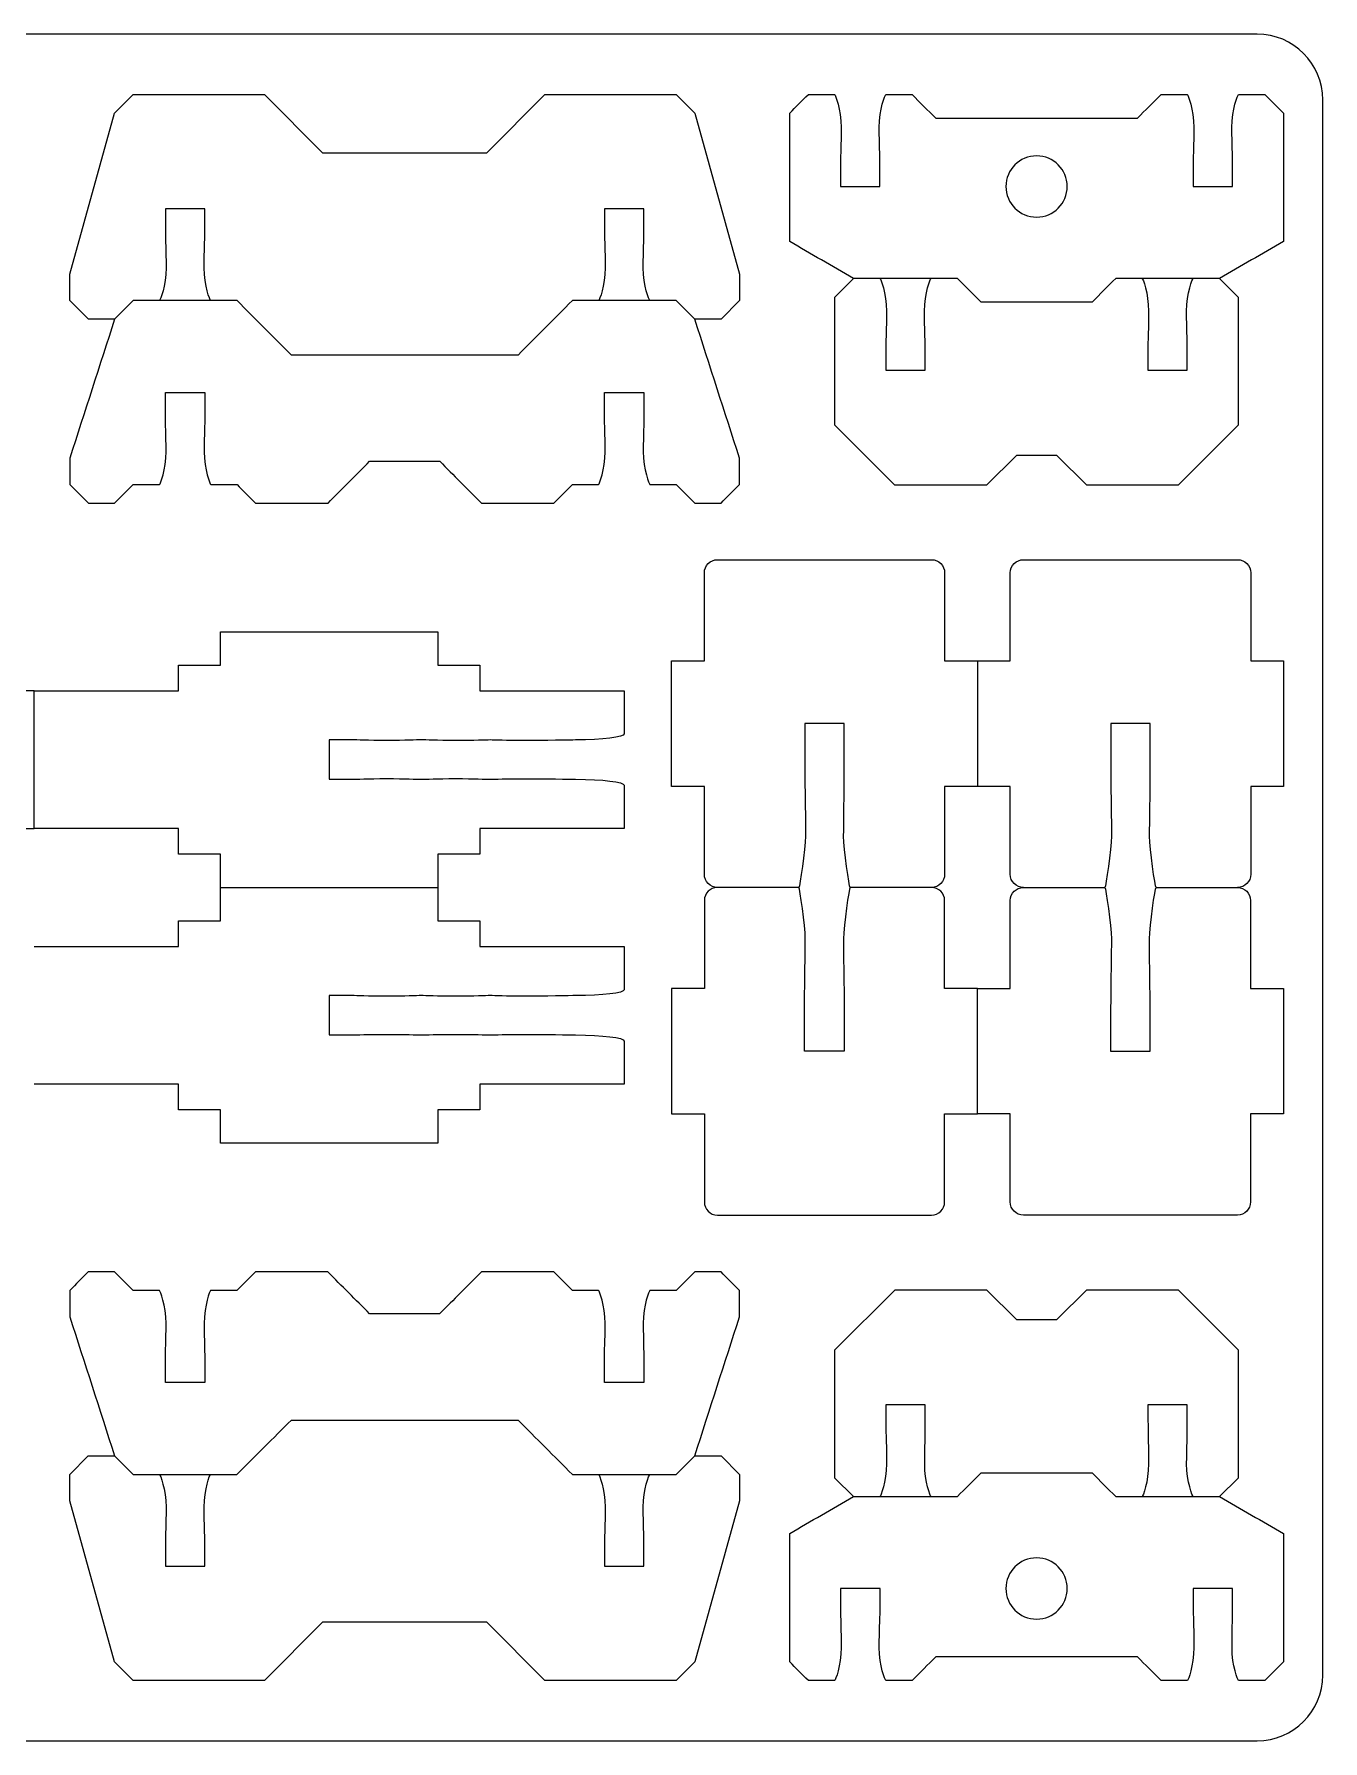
# Model space of a CAD drawing. Extents: x 0 to 680, y 0 to 410.
# Drawn here: x 351.9 to 450, y 280 to 410 of the extents above; entities that cross this region are included whole.
import ezdxf

# ---------------------------------------------------------------- set-up
doc = ezdxf.new("R2010")
doc.units = 0
doc.header["$MEASUREMENT"] = 0
doc.layers.add('DEFAULT', color=18, linetype='CONTINUOUS')

msp = doc.modelspace()

# ---------------------------------------------------------------- linework, layer by layer
at = {"layer": 'DEFAULT', "color": 1}
for points in [[(357.99, 388.29), (355.99, 388.29), (354.57, 389.71), (354.57, 391.71), (357.99, 403.99), (359.4, 405.4), (369.4, 405.4), (373.83, 400.97), (386.33, 400.97), (390.76, 405.4), (400.76, 405.4), (402.17, 403.99), (405.58, 391.71), (405.58, 389.71), (404.17, 388.29), (402.17, 388.29)], [(442.14, 391.4), (443.55, 389.98), (443.55, 380.21), (438.98, 375.64), (432.02, 375.64), (429.74, 377.92), (426.67, 377.92), (424.38, 375.64), (417.42, 375.64), (412.85, 380.21), (412.85, 389.98), (414.27, 391.4)], [(366.06, 345.01), (366.06, 347.55), (362.86, 347.55), (362.86, 349.5), (351.86, 349.5)], [(414.27, 298.61), (412.85, 300.02), (412.85, 309.8), (417.43, 314.37), (424.39, 314.37), (426.67, 312.09), (429.74, 312.09), (432.03, 314.37), (438.98, 314.37), (443.55, 309.8), (443.55, 300.02), (442.14, 298.61)], [(402.17, 301.72), (404.17, 301.72), (405.58, 300.3), (405.58, 298.3), (402.17, 286.02), (400.75, 284.6), (390.76, 284.6), (386.33, 289.04), (373.83, 289.04), (369.4, 284.6), (359.4, 284.6), (357.98, 286.02), (354.57, 298.3), (354.57, 300.3), (355.98, 301.72), (357.98, 301.72)]]:
    msp.add_lwpolyline(points, dxfattribs=at)
for points, knots in [([(445, 280.01), (375, 280.01), (305, 280.01), (235, 280.01), (232.24, 280.01), (230.01, 282.25), (230.01, 285), (230.01, 325), (230.01, 365), (230.01, 405), (230.01, 407.77), (232.24, 410), (235, 410), (305, 410), (375, 410), (445, 410), (447.76, 410), (450, 407.77), (450, 405), (450, 365), (450, 325), (450, 285), (450, 282.25), (447.76, 280.01), (445, 280.01)], [0, 0, 0, 0, 595.271, 595.271, 595.271, 596.271, 596.271, 596.271, 936.431, 936.431, 936.431, 937.431, 937.431, 937.431, 1532.702, 1532.702, 1532.702, 1533.702, 1533.702, 1533.702, 1873.862, 1873.862, 1873.862, 1874.862, 1874.862, 1874.862, 1874.862]), ([(447, 394.21), (447, 397.47), (447, 400.73), (447, 403.99), (446.53, 404.46), (446.06, 404.93), (445.59, 405.4), (444.92, 405.4), (444.26, 405.4), (443.59, 405.4), (443.53, 405.4), (443.08, 404.28), (443.08, 402.9), (443.08, 401.52), (443.13, 400.74), (443.13, 400.4), (443.13, 399.73), (443.13, 399.07), (443.13, 398.4), (442.13, 398.4), (441.13, 398.4), (440.13, 398.4), (440.13, 399.07), (440.13, 399.74), (440.13, 400.4), (440.13, 400.74), (440.18, 401.52), (440.18, 402.9), (440.18, 404.28), (439.73, 405.4), (439.68, 405.4), (439.02, 405.4), (438.35, 405.4), (437.68, 405.4), (437.08, 404.8), (436.48, 404.2), (435.88, 403.6), (430.76, 403.6), (425.64, 403.6), (420.53, 403.6), (419.92, 404.2), (419.32, 404.8), (418.72, 405.4), (418.05, 405.4), (417.39, 405.4), (416.72, 405.4), (416.67, 405.4), (416.22, 404.28), (416.22, 402.9), (416.22, 401.52), (416.27, 400.74), (416.27, 400.4), (416.27, 399.74), (416.27, 399.07), (416.27, 398.4), (415.27, 398.4), (414.27, 398.4), (413.28, 398.4), (413.28, 399.07), (413.28, 399.73), (413.28, 400.4), (413.27, 400.74), (413.32, 401.52), (413.32, 402.9), (413.32, 404.28), (412.88, 405.4), (412.81, 405.4), (412.15, 405.4), (411.48, 405.4), (410.82, 405.4), (410.34, 404.93), (409.87, 404.46), (409.4, 403.99), (409.4, 400.73), (409.4, 397.47), (409.4, 394.21), (411.02, 393.27), (412.65, 392.33), (414.27, 391.4), (414.93, 391.4), (415.6, 391.4), (416.26, 391.4), (417.57, 391.4), (418.87, 391.4), (420.17, 391.4), (420.84, 391.4), (421.5, 391.4), (422.17, 391.4), (422.77, 390.8), (423.37, 390.2), (423.98, 389.6), (426.79, 389.6), (429.61, 389.6), (432.43, 389.6), (433.03, 390.2), (433.63, 390.8), (434.23, 391.4), (434.9, 391.4), (435.57, 391.4), (436.23, 391.4), (437.53, 391.4), (438.84, 391.4), (440.14, 391.4), (440.81, 391.4), (441.47, 391.4), (442.14, 391.4), (443.76, 392.33), (445.38, 393.27), (447, 394.21)], [15.939287, 15.939287, 15.939287, 15.939287, 43.650287, 43.650287, 43.650287, 49.314217, 49.314217, 49.314217, 54.984217, 54.984217, 54.984217, 55.984217, 55.984217, 55.984217, 56.984217, 56.984217, 56.984217, 62.644217, 62.644217, 62.644217, 71.144217, 71.144217, 71.144217, 76.814217, 76.814217, 76.814217, 77.814217, 77.814217, 77.814217, 78.814217, 78.814217, 78.814217, 84.494217, 84.494217, 84.494217, 91.727217, 91.727217, 91.727217, 135.247217, 135.247217, 135.247217, 142.488697, 142.488697, 142.488697, 148.158697, 148.158697, 148.158697, 149.158697, 149.158697, 149.158697, 150.158697, 150.158697, 150.158697, 155.828704, 155.828704, 155.828704, 164.328704, 164.328704, 164.328704, 169.988704, 169.988704, 169.988704, 170.988704, 170.988704, 170.988704, 171.988704, 171.988704, 171.988704, 177.648704, 177.648704, 177.648704, 183.312634, 183.312634, 183.312634, 211.023634, 211.023634, 211.023634, 226.955996, 226.955996, 226.955996, 232.615996, 232.615996, 232.615996, 243.696013, 243.696013, 243.696013, 249.354013, 249.354013, 249.354013, 256.597616, 256.597616, 256.597616, 280.548616, 280.548616, 280.548616, 287.792219, 287.792219, 287.792219, 293.453219, 293.453219, 293.453219, 304.533235, 304.533235, 304.533235, 310.193235, 310.193235, 310.193235, 326.132523, 326.132523, 326.132523, 326.132523]), ([(430.54, 398.4), (430.54, 397.11), (429.49, 396.07), (428.21, 396.07), (426.91, 396.07), (425.87, 397.11), (425.87, 398.4), (425.87, 399.69), (426.91, 400.73), (428.21, 400.73), (429.49, 400.73), (430.54, 399.69), (430.54, 398.4)], [1, 1, 1, 1, 2, 2, 2, 3, 3, 3, 4, 4, 4, 5, 5, 5, 5]), ([(365.31, 389.71), (365.25, 389.71), (364.81, 390.83), (364.81, 392.21), (364.81, 393.59), (364.86, 394.37), (364.86, 394.71), (364.86, 395.37), (364.86, 396.04), (364.86, 396.7), (363.86, 396.7), (362.86, 396.7), (361.86, 396.7), (361.86, 396.04), (361.86, 395.38), (361.86, 394.71), (361.86, 394.37), (361.91, 393.59), (361.91, 392.21), (361.91, 390.83), (361.47, 389.71), (361.4, 389.71)], [0, 0, 0, 0, 1, 1, 1, 2, 2, 2, 7.660009, 7.660009, 7.660009, 16.160009, 16.160009, 16.160009, 21.811009, 21.811009, 21.811009, 22.811009, 22.811009, 22.811009, 23.811009, 23.811009, 23.811009, 23.811009]), ([(398.76, 389.71), (398.69, 389.71), (398.25, 390.83), (398.25, 392.21), (398.25, 393.59), (398.3, 394.37), (398.29, 394.71), (398.29, 395.38), (398.29, 396.04), (398.29, 396.7), (397.3, 396.7), (396.3, 396.7), (395.3, 396.7), (395.3, 396.04), (395.3, 395.37), (395.3, 394.71), (395.3, 394.37), (395.35, 393.59), (395.35, 392.21), (395.35, 390.83), (394.91, 389.71), (394.85, 389.71)], [0, 0, 0, 0, 1, 1, 1, 2, 2, 2, 7.651, 7.651, 7.651, 16.151, 16.151, 16.151, 21.811011, 21.811011, 21.811011, 22.811011, 22.811011, 22.811011, 23.811011, 23.811011, 23.811011, 23.811011]), ([(416.27, 391.4), (416.32, 391.4), (416.77, 390.28), (416.77, 388.9), (416.77, 387.52), (416.72, 386.74), (416.73, 386.4), (416.73, 385.73), (416.73, 385.07), (416.73, 384.4), (417.73, 384.4), (418.73, 384.4), (419.73, 384.4), (419.72, 385.07), (419.72, 385.73), (419.72, 386.4), (419.72, 386.74), (419.67, 387.52), (419.67, 388.9), (419.67, 390.28), (420.12, 391.4), (420.17, 391.4)], [0, 0, 0, 0, 1, 1, 1, 2, 2, 2, 7.66, 7.66, 7.66, 16.16, 16.16, 16.16, 21.830043, 21.830043, 21.830043, 22.830043, 22.830043, 22.830043, 23.830043, 23.830043, 23.830043, 23.830043]), ([(436.23, 391.4), (436.29, 391.4), (436.73, 390.28), (436.73, 388.9), (436.73, 387.52), (436.68, 386.74), (436.68, 386.4), (436.68, 385.73), (436.68, 385.07), (436.68, 384.4), (437.68, 384.4), (438.68, 384.4), (439.68, 384.4), (439.68, 385.07), (439.68, 385.73), (439.68, 386.4), (439.68, 386.74), (439.63, 387.51), (439.63, 388.9), (439.63, 390.28), (440.08, 391.4), (440.14, 391.4)], [0, 0, 0, 0, 1, 1, 1, 2, 2, 2, 7.670009, 7.670009, 7.670009, 16.170009, 16.170009, 16.170009, 21.831009, 21.831009, 21.831009, 22.831009, 22.831009, 22.831009, 23.831009, 23.831009, 23.831009, 23.831009]), ([(405.58, 377.7), (405.58, 377.04), (405.58, 376.37), (405.58, 375.7), (405.11, 375.23), (404.64, 374.76), (404.17, 374.29), (403.51, 374.29), (402.84, 374.29), (402.17, 374.29), (401.7, 374.76), (401.23, 375.23), (400.76, 375.7), (400.09, 375.7), (399.42, 375.7), (398.76, 375.7), (398.7, 375.7), (398.26, 376.83), (398.25, 378.21), (398.25, 379.59), (398.3, 380.37), (398.3, 380.71), (398.3, 381.37), (398.3, 382.04), (398.3, 382.7), (397.3, 382.7), (396.3, 382.7), (395.3, 382.7), (395.3, 382.04), (395.3, 381.37), (395.3, 380.71), (395.3, 380.36), (395.35, 379.59), (395.35, 378.2), (395.35, 376.83), (394.9, 375.7), (394.85, 375.7), (394.19, 375.7), (393.52, 375.7), (392.85, 375.7), (392.38, 375.23), (391.91, 374.76), (391.44, 374.29), (389.6, 374.29), (387.76, 374.29), (385.92, 374.29), (384.86, 375.35), (383.8, 376.41), (382.75, 377.47), (380.97, 377.47), (379.19, 377.47), (377.41, 377.47), (376.36, 376.41), (375.3, 375.35), (374.24, 374.29), (372.4, 374.29), (370.56, 374.29), (368.72, 374.29), (368.25, 374.76), (367.78, 375.23), (367.31, 375.7), (366.64, 375.7), (365.97, 375.7), (365.31, 375.7), (365.26, 375.7), (364.81, 376.83), (364.81, 378.2), (364.81, 379.59), (364.86, 380.36), (364.86, 380.71), (364.86, 381.37), (364.86, 382.04), (364.86, 382.7), (363.86, 382.7), (362.86, 382.7), (361.86, 382.7), (361.86, 382.04), (361.86, 381.37), (361.86, 380.71), (361.86, 380.37), (361.91, 379.59), (361.91, 378.21), (361.91, 376.83), (361.47, 375.7), (361.41, 375.7), (360.74, 375.7), (360.07, 375.7), (359.4, 375.7), (358.93, 375.23), (358.46, 374.76), (357.99, 374.29), (357.32, 374.29), (356.65, 374.29), (355.99, 374.29), (355.52, 374.76), (355.04, 375.23), (354.57, 375.7), (354.57, 376.37), (354.57, 377.04), (354.57, 377.7), (355.71, 381.23), (356.85, 384.76), (357.99, 388.29), (358.46, 388.76), (358.93, 389.23), (359.4, 389.71), (362.04, 389.71), (364.67, 389.71), (367.31, 389.71), (368.69, 388.32), (370.07, 386.94), (371.45, 385.56), (377.2, 385.56), (382.96, 385.56), (388.71, 385.56), (390.09, 386.94), (391.47, 388.32), (392.85, 389.71), (395.49, 389.71), (398.12, 389.71), (400.76, 389.71), (401.23, 389.23), (401.7, 388.76), (402.17, 388.29), (403.31, 384.76), (404.45, 381.23), (405.58, 377.7)], [31.531398, 31.531398, 31.531398, 31.531398, 37.201398, 37.201398, 37.201398, 42.865327, 42.865327, 42.865327, 48.535327, 48.535327, 48.535327, 54.206324, 54.206324, 54.206324, 59.875324, 59.875324, 59.875324, 60.875324, 60.875324, 60.875324, 61.875324, 61.875324, 61.875324, 67.525324, 67.525324, 67.525324, 76.025324, 76.025324, 76.025324, 81.685359, 81.685359, 81.685359, 82.685359, 82.685359, 82.685359, 83.685359, 83.685359, 83.685359, 89.355359, 89.355359, 89.355359, 95.025649, 95.025649, 95.025649, 110.655649, 110.655649, 110.655649, 123.397006, 123.397006, 123.397006, 138.508006, 138.508006, 138.508006, 151.25007, 151.25007, 151.25007, 166.88007, 166.88007, 166.88007, 172.551773, 172.551773, 172.551773, 178.221773, 178.221773, 178.221773, 179.221773, 179.221773, 179.221773, 180.221773, 180.221773, 180.221773, 185.881773, 185.881773, 185.881773, 194.381773, 194.381773, 194.381773, 200.031773, 200.031773, 200.031773, 201.031773, 201.031773, 201.031773, 202.031773, 202.031773, 202.031773, 207.711773, 207.711773, 207.711773, 213.383477, 213.383477, 213.383477, 219.053477, 219.053477, 219.053477, 224.723766, 224.723766, 224.723766, 230.393766, 230.393766, 230.393766, 261.927925, 261.927925, 261.927925, 267.598922, 267.598922, 267.598922, 290.007922, 290.007922, 290.007922, 306.610789, 306.610789, 306.610789, 355.540789, 355.540789, 355.540789, 372.143656, 372.143656, 372.143656, 394.553656, 394.553656, 394.553656, 400.223946, 400.223946, 400.223946, 431.755343, 431.755343, 431.755343, 431.755343]), ([(403.91, 345.01), (403.35, 345.01), (402.9, 345.46), (402.9, 346.01), (402.9, 348.24), (402.9, 350.47), (402.9, 352.7), (402.07, 352.7), (401.24, 352.7), (400.4, 352.7), (400.4, 355.89), (400.4, 359.07), (400.4, 362.26), (401.24, 362.26), (402.07, 362.26), (402.9, 362.26), (402.9, 364.49), (402.9, 366.73), (402.9, 368.96), (402.9, 369.52), (403.35, 369.97), (403.91, 369.97), (409.34, 369.97), (414.77, 369.97), (420.21, 369.97), (420.76, 369.97), (421.2, 369.52), (421.2, 368.96), (421.2, 366.73), (421.2, 364.49), (421.2, 362.26), (422.04, 362.26), (422.87, 362.26), (423.7, 362.26), (423.7, 359.07), (423.7, 355.89), (423.7, 352.7), (422.87, 352.7), (422.04, 352.7), (421.2, 352.7), (421.2, 350.47), (421.2, 348.24), (421.2, 346.01), (421.2, 345.46), (420.76, 345.01), (420.21, 345.01)], [0, 0, 0, 0, 1, 1, 1, 19.975, 19.975, 19.975, 27.065, 27.065, 27.065, 54.16, 54.16, 54.16, 61.25, 61.25, 61.25, 80.256, 80.256, 80.256, 81.256, 81.256, 81.256, 127.465, 127.465, 127.465, 128.465, 128.465, 128.465, 147.471, 147.471, 147.471, 154.551, 154.551, 154.551, 181.646, 181.646, 181.646, 188.726, 188.726, 188.726, 207.701, 207.701, 207.701, 208.701, 208.701, 208.701, 208.701]), ([(423.7, 362.26), (424.54, 362.26), (425.37, 362.26), (426.2, 362.26), (426.2, 364.49), (426.2, 366.73), (426.2, 368.96), (426.2, 369.52), (426.65, 369.97), (427.21, 369.97), (432.64, 369.97), (438.07, 369.97), (443.51, 369.97), (444.06, 369.97), (444.51, 369.52), (444.51, 368.96), (444.51, 366.73), (444.51, 364.49), (444.51, 362.26), (445.34, 362.26), (446.17, 362.26), (447, 362.26), (447, 359.07), (447, 355.89), (447, 352.7), (446.17, 352.7), (445.34, 352.7), (444.51, 352.7), (444.51, 350.47), (444.51, 348.24), (444.51, 346.01), (444.51, 345.46), (444.06, 345.01), (443.51, 345.01)], [0, 0, 0, 0, 7.09, 7.09, 7.09, 26.096, 26.096, 26.096, 27.096, 27.096, 27.096, 73.304, 73.304, 73.304, 74.304, 74.304, 74.304, 93.31, 93.31, 93.31, 100.39, 100.39, 100.39, 127.486, 127.486, 127.486, 134.566, 134.566, 134.566, 153.54, 153.54, 153.54, 154.54, 154.54, 154.54, 154.54]), ([(351.86, 359.99), (351.86, 356.49), (351.86, 352.99), (351.86, 349.49), (348.19, 349.49), (344.53, 349.49), (340.86, 349.49), (340.86, 348.84), (340.86, 348.19), (340.86, 347.54), (339.8, 347.54), (338.73, 347.54), (337.66, 347.54), (337.66, 346.7), (337.66, 345.85), (337.66, 345), (332.15, 345), (326.63, 345), (321.11, 345), (321.11, 345.85), (321.11, 346.7), (321.11, 347.54), (320.05, 347.54), (318.98, 347.54), (317.91, 347.54), (317.91, 348.19), (317.91, 348.84), (317.91, 349.49), (314.25, 349.49), (310.58, 349.49), (306.92, 349.49), (306.92, 350.59), (306.92, 351.69), (306.92, 352.79), (306.92, 353.04), (308.58, 353.25), (310.63, 353.25), (310.99, 353.25), (313.05, 353.3), (314.5, 353.3), (315.96, 353.3), (316.77, 353.25), (317.13, 353.25), (317.49, 353.25), (318.3, 353.29), (319.75, 353.29), (321.21, 353.29), (322.03, 353.24), (322.39, 353.24), (322.75, 353.24), (323.56, 353.29), (325.02, 353.29), (326.47, 353.29), (327.29, 353.24), (327.65, 353.24), (328.23, 353.24), (328.81, 353.24), (329.39, 353.24), (329.39, 354.24), (329.39, 355.24), (329.39, 356.24), (329.39, 356.24), (327.84, 356.23), (327.65, 356.24), (327.3, 356.24), (326.48, 356.19), (325.02, 356.19), (323.56, 356.19), (322.74, 356.24), (322.38, 356.24), (322.03, 356.24), (321.21, 356.19), (319.76, 356.19), (318.3, 356.19), (317.49, 356.24), (317.13, 356.24), (316.77, 356.24), (315.96, 356.19), (314.5, 356.19), (313.05, 356.19), (310.99, 356.24), (310.63, 356.24), (308.58, 356.24), (306.92, 356.44), (306.92, 356.7), (306.92, 357.8), (306.92, 358.9), (306.92, 359.99), (310.58, 359.99), (314.25, 359.99), (317.91, 359.99), (317.91, 360.64), (317.91, 361.29), (317.91, 361.94), (318.98, 361.94), (320.05, 361.94), (321.11, 361.94), (321.11, 362.79), (321.11, 363.63), (321.11, 364.48), (326.63, 364.48), (332.15, 364.48), (337.66, 364.48), (337.66, 363.63), (337.66, 362.79), (337.66, 361.94), (338.73, 361.94), (339.8, 361.94), (340.86, 361.94), (340.86, 361.29), (340.86, 360.64), (340.86, 359.99), (344.53, 359.99), (348.19, 359.99), (351.86, 359.99)], [31.171, 31.171, 31.171, 31.171, 60.931, 60.931, 60.931, 92.102, 92.102, 92.102, 97.631, 97.631, 97.631, 106.707, 106.707, 106.707, 113.906, 113.906, 113.906, 160.813, 160.813, 160.813, 168.012, 168.012, 168.012, 177.088, 177.088, 177.088, 182.617, 182.617, 182.617, 213.788, 213.788, 213.788, 223.128, 223.128, 223.128, 224.128, 224.128, 224.128, 225.128, 225.128, 225.128, 226.128, 226.128, 226.128, 227.128, 227.128, 227.128, 228.128, 228.128, 228.128, 229.128, 229.128, 229.128, 230.128, 230.128, 230.128, 235.071, 235.071, 235.071, 243.562, 243.562, 243.562, 244.562, 244.562, 244.562, 245.562, 245.562, 245.562, 246.562, 246.562, 246.562, 247.562, 247.562, 247.562, 248.562, 248.562, 248.562, 249.562, 249.562, 249.562, 250.562, 250.562, 250.562, 251.562, 251.562, 251.562, 260.902, 260.902, 260.902, 292.073, 292.073, 292.073, 297.594, 297.594, 297.594, 306.67, 306.67, 306.67, 313.87, 313.87, 313.87, 360.777, 360.777, 360.777, 367.977, 367.977, 367.977, 377.053, 377.053, 377.053, 382.574, 382.574, 382.574, 413.745, 413.745, 413.745, 413.745]), ([(351.86, 359.99), (355.53, 359.99), (359.19, 359.99), (362.86, 359.99), (362.86, 360.64), (362.86, 361.29), (362.86, 361.94), (363.92, 361.94), (364.99, 361.94), (366.06, 361.94), (366.06, 362.79), (366.06, 363.64), (366.06, 364.48), (371.57, 364.48), (377.09, 364.48), (382.61, 364.48), (382.61, 363.64), (382.61, 362.79), (382.61, 361.94), (383.67, 361.94), (384.74, 361.94), (385.81, 361.94), (385.81, 361.29), (385.81, 360.64), (385.81, 359.99), (389.47, 359.99), (393.14, 359.99), (396.8, 359.99), (396.8, 358.9), (396.8, 357.8), (396.8, 356.7), (396.8, 356.45), (395.14, 356.24), (393.09, 356.24), (392.73, 356.24), (390.67, 356.19), (389.22, 356.19), (387.76, 356.19), (386.95, 356.24), (386.59, 356.24), (386.23, 356.24), (385.42, 356.2), (383.97, 356.2), (382.51, 356.2), (381.69, 356.25), (381.34, 356.25), (380.98, 356.25), (380.16, 356.2), (378.7, 356.2), (377.25, 356.2), (376.43, 356.25), (376.07, 356.25), (375.49, 356.25), (374.91, 356.25), (374.33, 356.25), (374.33, 355.25), (374.33, 354.25), (374.33, 353.25), (374.33, 353.25), (375.88, 353.26), (376.07, 353.25), (376.43, 353.25), (377.24, 353.3), (378.7, 353.3), (380.16, 353.3), (380.98, 353.25), (381.34, 353.25), (381.69, 353.25), (382.51, 353.3), (383.96, 353.3), (385.42, 353.3), (386.23, 353.25), (386.59, 353.25), (386.95, 353.25), (387.76, 353.29), (389.22, 353.29), (390.67, 353.29), (392.73, 353.25), (393.09, 353.25), (395.14, 353.25), (396.8, 353.04), (396.8, 352.79), (396.8, 351.69), (396.8, 350.59), (396.8, 349.49), (393.14, 349.49), (389.47, 349.49), (385.81, 349.49), (385.81, 348.85), (385.81, 348.2), (385.81, 347.55), (384.74, 347.55), (383.67, 347.55), (382.61, 347.55), (382.61, 346.7), (382.61, 345.85), (382.61, 345.01)], [0, 0, 0, 0, 31.171, 31.171, 31.171, 36.702, 36.702, 36.702, 45.778, 45.778, 45.778, 52.977, 52.977, 52.977, 99.884, 99.884, 99.884, 107.083, 107.083, 107.083, 116.16, 116.16, 116.16, 121.691, 121.691, 121.691, 152.861, 152.861, 152.861, 162.201, 162.201, 162.201, 163.201, 163.201, 163.201, 164.201, 164.201, 164.201, 165.201, 165.201, 165.201, 166.201, 166.201, 166.201, 167.201, 167.201, 167.201, 168.201, 168.201, 168.201, 169.201, 169.201, 169.201, 174.144, 174.144, 174.144, 182.634, 182.634, 182.634, 183.634, 183.634, 183.634, 184.634, 184.634, 184.634, 185.634, 185.634, 185.634, 186.634, 186.634, 186.634, 187.634, 187.634, 187.634, 188.634, 188.634, 188.634, 189.634, 189.634, 189.634, 190.634, 190.634, 190.634, 199.974, 199.974, 199.974, 231.144, 231.144, 231.144, 236.663, 236.663, 236.663, 245.74, 245.74, 245.74, 252.941, 252.941, 252.941, 252.941]), ([(414, 345.01), (413.94, 345.03), (413.51, 347.95), (413.51, 348.91), (413.51, 349.9), (413.56, 352.67), (413.56, 352.92), (413.56, 354.44), (413.56, 355.96), (413.56, 357.49), (412.56, 357.49), (411.56, 357.49), (410.56, 357.49), (410.56, 355.96), (410.56, 354.44), (410.56, 352.92), (410.56, 352.68), (410.61, 349.9), (410.61, 348.92), (410.6, 347.93), (410.16, 345.01), (410.1, 345.01)], [0, 0, 0, 0, 1, 1, 1, 2, 2, 2, 14.949003, 14.949003, 14.949003, 23.447003, 23.447003, 23.447003, 36.388003, 36.388003, 36.388003, 37.388003, 37.388003, 37.388003, 38.388003, 38.388003, 38.388003, 38.388003]), ([(437.3, 345.01), (437.24, 345.03), (436.81, 347.95), (436.81, 348.91), (436.81, 349.9), (436.86, 352.67), (436.86, 352.92), (436.86, 354.44), (436.86, 355.96), (436.86, 357.49), (435.86, 357.49), (434.86, 357.49), (433.86, 357.49), (433.86, 355.96), (433.86, 354.44), (433.86, 352.92), (433.86, 352.68), (433.91, 349.9), (433.91, 348.92), (433.91, 347.93), (433.46, 345.01), (433.4, 345.01)], [0, 0, 0, 0, 1, 1, 1, 2, 2, 2, 14.949003, 14.949003, 14.949003, 23.447003, 23.447003, 23.447003, 36.388003, 36.388003, 36.388003, 37.388003, 37.388003, 37.388003, 38.388003, 38.388003, 38.388003, 38.388003]), ([(427.21, 345.01), (426.65, 345.01), (426.2, 345.46), (426.2, 346.01), (426.2, 348.24), (426.2, 350.47), (426.2, 352.7), (425.37, 352.7), (424.54, 352.7), (423.7, 352.7)], [0, 0, 0, 0, 1, 1, 1, 19.975, 19.975, 19.975, 27.065, 27.065, 27.065, 27.065]), ([(351.86, 340.52), (355.53, 340.52), (359.19, 340.52), (362.86, 340.52), (362.86, 341.17), (362.86, 341.82), (362.86, 342.47), (363.92, 342.47), (364.99, 342.47), (366.06, 342.47), (366.06, 343.31), (366.06, 344.16), (366.06, 345.01), (371.57, 345.01), (377.09, 345.01), (382.61, 345.01), (382.61, 344.16), (382.61, 343.31), (382.61, 342.47), (383.67, 342.47), (384.74, 342.47), (385.81, 342.47), (385.81, 341.82), (385.81, 341.17), (385.81, 340.52), (389.47, 340.52), (393.14, 340.52), (396.8, 340.52), (396.8, 339.42), (396.8, 338.32), (396.8, 337.22), (396.8, 336.97), (395.14, 336.77), (393.09, 336.77), (392.73, 336.77), (390.67, 336.72), (389.22, 336.72), (387.76, 336.72), (386.95, 336.77), (386.59, 336.77), (386.23, 336.77), (385.42, 336.72), (383.97, 336.72), (382.51, 336.72), (381.69, 336.77), (381.34, 336.77), (380.98, 336.77), (380.16, 336.72), (378.7, 336.72), (377.25, 336.72), (376.43, 336.77), (376.07, 336.77), (375.49, 336.77), (374.91, 336.77), (374.33, 336.77), (374.33, 335.77), (374.33, 334.77), (374.33, 333.78), (374.33, 333.78), (375.88, 333.78), (376.07, 333.78), (376.43, 333.78), (377.24, 333.82), (378.7, 333.82), (380.16, 333.82), (380.98, 333.78), (381.34, 333.78), (381.69, 333.78), (382.51, 333.82), (383.96, 333.82), (385.42, 333.82), (386.23, 333.77), (386.59, 333.77), (386.95, 333.77), (387.76, 333.82), (389.22, 333.82), (390.67, 333.82), (392.73, 333.77), (393.09, 333.77), (395.14, 333.77), (396.8, 333.57), (396.8, 333.31), (396.8, 332.22), (396.8, 331.12), (396.8, 330.02), (393.14, 330.02), (389.47, 330.02), (385.81, 330.02), (385.81, 329.37), (385.81, 328.72), (385.81, 328.07), (384.74, 328.07), (383.67, 328.07), (382.61, 328.07), (382.61, 327.22), (382.61, 326.38), (382.61, 325.53), (377.09, 325.53), (371.57, 325.53), (366.06, 325.53), (366.06, 326.38), (366.06, 327.22), (366.06, 328.07), (364.99, 328.07), (363.92, 328.07), (362.86, 328.07), (362.86, 328.72), (362.86, 329.37), (362.86, 330.02), (359.19, 330.02), (355.53, 330.02), (351.86, 330.02)], [0, 0, 0, 0, 31.171, 31.171, 31.171, 36.7, 36.7, 36.7, 45.776, 45.776, 45.776, 52.976, 52.976, 52.976, 99.883, 99.883, 99.883, 107.083, 107.083, 107.083, 116.16, 116.16, 116.16, 121.689, 121.689, 121.689, 152.859, 152.859, 152.859, 162.199, 162.199, 162.199, 163.199, 163.199, 163.199, 164.199, 164.199, 164.199, 165.199, 165.199, 165.199, 166.199, 166.199, 166.199, 167.199, 167.199, 167.199, 168.199, 168.199, 168.199, 169.199, 169.199, 169.199, 174.142, 174.142, 174.142, 182.632, 182.632, 182.632, 183.632, 183.632, 183.632, 184.632, 184.632, 184.632, 185.632, 185.632, 185.632, 186.632, 186.632, 186.632, 187.632, 187.632, 187.632, 188.632, 188.632, 188.632, 189.632, 189.632, 189.632, 190.632, 190.632, 190.632, 199.972, 199.972, 199.972, 231.142, 231.142, 231.142, 236.663, 236.663, 236.663, 245.74, 245.74, 245.74, 252.939, 252.939, 252.939, 299.846, 299.846, 299.846, 307.045, 307.045, 307.045, 316.121, 316.121, 316.121, 321.642, 321.642, 321.642, 352.813, 352.813, 352.813, 352.813]), ([(414, 345.01), (416.07, 345.01), (418.13, 345.01), (420.2, 345.01), (420.75, 345.01), (421.2, 344.56), (421.2, 344.01), (421.2, 341.78), (421.2, 339.55), (421.2, 337.32), (422.03, 337.32), (422.87, 337.32), (423.7, 337.32), (423.7, 334.13), (423.7, 330.94), (423.7, 327.76), (422.87, 327.76), (422.03, 327.76), (421.2, 327.76), (421.2, 325.52), (421.2, 323.29), (421.2, 321.05), (421.2, 320.5), (420.75, 320.05), (420.2, 320.05), (414.76, 320.05), (409.33, 320.05), (403.89, 320.05), (403.34, 320.05), (402.9, 320.5), (402.9, 321.05), (402.9, 323.29), (402.9, 325.52), (402.9, 327.76), (402.06, 327.76), (401.23, 327.76), (400.4, 327.76), (400.4, 330.94), (400.4, 334.13), (400.4, 337.32), (401.23, 337.32), (402.06, 337.32), (402.9, 337.32), (402.9, 339.55), (402.9, 341.78), (402.9, 344.01), (402.9, 344.56), (403.34, 345.01), (403.89, 345.01), (405.96, 345.01), (408.03, 345.01), (410.1, 345.01), (410.16, 344.99), (410.59, 342.06), (410.59, 341.1), (410.59, 340.12), (410.54, 337.34), (410.54, 337.1), (410.54, 335.57), (410.54, 334.05), (410.54, 332.53), (411.54, 332.53), (412.54, 332.53), (413.54, 332.53), (413.54, 334.05), (413.54, 335.57), (413.54, 337.09), (413.54, 337.34), (413.49, 340.11), (413.49, 341.1), (413.5, 342.08), (413.94, 345.01), (414, 345.01)], [1, 1, 1, 1, 18.562, 18.562, 18.562, 19.562, 19.562, 19.562, 38.535, 38.535, 38.535, 45.626, 45.626, 45.626, 72.723, 72.723, 72.723, 79.814, 79.814, 79.814, 98.818, 98.818, 98.818, 99.818, 99.818, 99.818, 146.03, 146.03, 146.03, 147.03, 147.03, 147.03, 166.034, 166.034, 166.034, 173.114, 173.114, 173.114, 200.211, 200.211, 200.211, 207.291, 207.291, 207.291, 226.264, 226.264, 226.264, 227.264, 227.264, 227.264, 244.854, 244.854, 244.854, 245.854, 245.854, 245.854, 246.854, 246.854, 246.854, 259.803004, 259.803004, 259.803004, 268.303004, 268.303004, 268.303004, 281.244004, 281.244004, 281.244004, 282.244004, 282.244004, 282.244004, 283.244004, 283.244004, 283.244004, 283.244004]), ([(423.7, 337.32), (424.53, 337.32), (425.36, 337.32), (426.2, 337.32), (426.2, 339.55), (426.2, 341.78), (426.2, 344.01), (426.2, 344.56), (426.64, 345.01), (427.2, 345.01), (429.26, 345.01), (431.33, 345.01), (433.4, 345.01), (433.47, 344.99), (433.9, 342.06), (433.9, 341.1), (433.9, 340.12), (433.85, 337.34), (433.85, 337.1), (433.84, 335.57), (433.84, 334.05), (433.84, 332.53), (434.84, 332.53), (435.84, 332.53), (436.84, 332.53), (436.84, 334.05), (436.84, 335.57), (436.84, 337.09), (436.84, 337.34), (436.8, 340.11), (436.8, 341.1), (436.8, 342.08), (437.24, 345.01), (437.3, 345.01), (439.37, 345.01), (441.43, 345.01), (443.5, 345.01), (444.05, 345.01), (444.5, 344.56), (444.5, 344.01), (444.5, 341.78), (444.5, 339.55), (444.5, 337.32), (445.33, 337.32), (446.17, 337.32), (447, 337.32), (447, 334.13), (447, 330.94), (447, 327.76), (446.17, 327.76), (445.33, 327.76), (444.5, 327.76), (444.5, 325.52), (444.5, 323.29), (444.5, 321.05), (444.5, 320.5), (444.05, 320.05), (443.5, 320.05), (438.06, 320.05), (432.63, 320.05), (427.2, 320.05), (426.64, 320.05), (426.2, 320.5), (426.2, 321.05), (426.2, 323.29), (426.2, 325.52), (426.2, 327.76), (425.36, 327.76), (424.53, 327.76), (423.7, 327.76)], [0, 0, 0, 0, 7.081, 7.081, 7.081, 26.054, 26.054, 26.054, 27.054, 27.054, 27.054, 44.643, 44.643, 44.643, 45.643, 45.643, 45.643, 46.643, 46.643, 46.643, 59.592004, 59.592004, 59.592004, 68.092004, 68.092004, 68.092004, 81.033004, 81.033004, 81.033004, 82.033004, 82.033004, 82.033004, 83.033004, 83.033004, 83.033004, 100.593004, 100.593004, 100.593004, 101.593004, 101.593004, 101.593004, 120.566004, 120.566004, 120.566004, 127.657004, 127.657004, 127.657004, 154.755004, 154.755004, 154.755004, 161.846004, 161.846004, 161.846004, 180.850004, 180.850004, 180.850004, 181.850004, 181.850004, 181.850004, 228.061004, 228.061004, 228.061004, 229.061004, 229.061004, 229.061004, 248.065004, 248.065004, 248.065004, 255.146004, 255.146004, 255.146004, 255.146004]), ([(354.57, 312.31), (354.57, 312.97), (354.57, 313.64), (354.57, 314.31), (355.04, 314.78), (355.51, 315.25), (355.98, 315.72), (356.65, 315.72), (357.32, 315.72), (357.98, 315.72), (358.46, 315.25), (358.93, 314.78), (359.4, 314.31), (360.07, 314.31), (360.73, 314.31), (361.4, 314.31), (361.46, 314.31), (361.9, 313.18), (361.91, 311.8), (361.91, 310.42), (361.85, 309.64), (361.86, 309.3), (361.86, 308.63), (361.86, 307.97), (361.86, 307.31), (362.86, 307.31), (363.86, 307.31), (364.86, 307.31), (364.86, 307.97), (364.85, 308.64), (364.85, 309.3), (364.85, 309.64), (364.81, 310.42), (364.81, 311.8), (364.81, 313.18), (365.25, 314.31), (365.3, 314.31), (365.97, 314.31), (366.64, 314.31), (367.3, 314.31), (367.78, 314.78), (368.25, 315.25), (368.72, 315.72), (370.56, 315.72), (372.39, 315.72), (374.23, 315.72), (375.29, 314.66), (376.35, 313.6), (377.41, 312.54), (379.19, 312.54), (380.96, 312.54), (382.74, 312.54), (383.8, 313.6), (384.86, 314.66), (385.92, 315.72), (387.76, 315.72), (389.6, 315.72), (391.43, 315.72), (391.91, 315.25), (392.38, 314.78), (392.85, 314.31), (393.52, 314.31), (394.18, 314.31), (394.85, 314.31), (394.9, 314.31), (395.35, 313.18), (395.35, 311.8), (395.35, 310.42), (395.29, 309.64), (395.29, 309.3), (395.29, 308.64), (395.29, 307.97), (395.29, 307.31), (396.29, 307.31), (397.29, 307.31), (398.29, 307.31), (398.29, 307.97), (398.29, 308.63), (398.29, 309.3), (398.29, 309.64), (398.25, 310.42), (398.25, 311.8), (398.25, 313.18), (398.69, 314.31), (398.75, 314.31), (399.42, 314.31), (400.09, 314.31), (400.75, 314.31), (401.23, 314.78), (401.7, 315.25), (402.17, 315.72), (402.84, 315.72), (403.5, 315.72), (404.17, 315.72), (404.64, 315.25), (405.11, 314.78), (405.58, 314.31), (405.58, 313.64), (405.58, 312.97), (405.58, 312.31), (404.45, 308.78), (403.31, 305.25), (402.17, 301.72), (401.7, 301.25), (401.23, 300.77), (400.75, 300.3), (398.12, 300.3), (395.48, 300.3), (392.85, 300.3), (391.47, 301.68), (390.09, 303.06), (388.71, 304.44), (382.95, 304.44), (377.2, 304.44), (371.45, 304.44), (370.07, 303.06), (368.68, 301.68), (367.3, 300.3), (364.67, 300.3), (362.03, 300.3), (359.4, 300.3), (358.93, 300.77), (358.46, 301.25), (357.98, 301.72), (356.85, 305.25), (355.71, 308.78), (354.57, 312.31)], [31.531091, 31.531091, 31.531091, 31.531091, 37.201091, 37.201091, 37.201091, 42.865021, 42.865021, 42.865021, 48.534021, 48.534021, 48.534021, 54.205017, 54.205017, 54.205017, 59.875017, 59.875017, 59.875017, 60.875017, 60.875017, 60.875017, 61.875017, 61.875017, 61.875017, 67.526017, 67.526017, 67.526017, 76.026017, 76.026017, 76.026017, 81.686049, 81.686049, 81.686049, 82.686049, 82.686049, 82.686049, 83.686049, 83.686049, 83.686049, 89.356049, 89.356049, 89.356049, 95.027045, 95.027045, 95.027045, 110.657045, 110.657045, 110.657045, 123.398403, 123.398403, 123.398403, 138.509403, 138.509403, 138.509403, 151.251467, 151.251467, 151.251467, 166.880467, 166.880467, 166.880467, 172.552878, 172.552878, 172.552878, 178.221878, 178.221878, 178.221878, 179.221878, 179.221878, 179.221878, 180.221878, 180.221878, 180.221878, 185.881878, 185.881878, 185.881878, 194.381878, 194.381878, 194.381878, 200.032878, 200.032878, 200.032878, 201.032878, 201.032878, 201.032878, 202.032878, 202.032878, 202.032878, 207.711878, 207.711878, 207.711878, 213.383581, 213.383581, 213.383581, 219.053581, 219.053581, 219.053581, 224.724577, 224.724577, 224.724577, 230.394577, 230.394577, 230.394577, 261.929043, 261.929043, 261.929043, 267.60004, 267.60004, 267.60004, 290.00804, 290.00804, 290.00804, 306.611614, 306.611614, 306.611614, 355.541614, 355.541614, 355.541614, 372.144482, 372.144482, 372.144482, 394.554482, 394.554482, 394.554482, 400.224771, 400.224771, 400.224771, 431.755862, 431.755862, 431.755862, 431.755862]), ([(420.17, 298.61), (420.12, 298.61), (419.68, 299.73), (419.68, 301.11), (419.68, 302.49), (419.73, 303.27), (419.73, 303.61), (419.73, 304.28), (419.73, 304.94), (419.73, 305.61), (418.73, 305.61), (417.73, 305.61), (416.73, 305.61), (416.73, 304.94), (416.73, 304.28), (416.73, 303.61), (416.73, 303.27), (416.78, 302.49), (416.78, 301.11), (416.77, 299.73), (416.33, 298.61), (416.27, 298.61)], [0, 0, 0, 0, 1, 1, 1, 2, 2, 2, 7.670009, 7.670009, 7.670009, 16.170009, 16.170009, 16.170009, 21.831009, 21.831009, 21.831009, 22.831009, 22.831009, 22.831009, 23.831009, 23.831009, 23.831009, 23.831009]), ([(440.14, 298.61), (440.08, 298.61), (439.64, 299.73), (439.63, 301.11), (439.63, 302.49), (439.69, 303.27), (439.68, 303.61), (439.68, 304.28), (439.68, 304.94), (439.68, 305.61), (438.68, 305.61), (437.68, 305.61), (436.68, 305.61), (436.68, 304.94), (436.69, 304.28), (436.69, 303.61), (436.69, 303.27), (436.73, 302.49), (436.73, 301.11), (436.73, 299.73), (436.29, 298.61), (436.24, 298.61)], [0, 0, 0, 0, 1, 1, 1, 2, 2, 2, 7.66, 7.66, 7.66, 16.16, 16.16, 16.16, 21.830043, 21.830043, 21.830043, 22.830043, 22.830043, 22.830043, 23.830043, 23.830043, 23.830043, 23.830043]), ([(361.4, 300.3), (361.46, 300.3), (361.9, 299.18), (361.91, 297.8), (361.91, 296.42), (361.86, 295.64), (361.86, 295.3), (361.86, 294.63), (361.86, 293.97), (361.86, 293.3), (362.86, 293.3), (363.86, 293.3), (364.86, 293.3), (364.86, 293.97), (364.86, 294.64), (364.86, 295.3), (364.86, 295.64), (364.81, 296.42), (364.81, 297.8), (364.81, 299.18), (365.25, 300.3), (365.3, 300.3)], [0, 0, 0, 0, 1, 1, 1, 2, 2, 2, 7.651, 7.651, 7.651, 16.151, 16.151, 16.151, 21.811013, 21.811013, 21.811013, 22.811013, 22.811013, 22.811013, 23.811013, 23.811013, 23.811013, 23.811013]), ([(394.85, 300.3), (394.9, 300.3), (395.35, 299.18), (395.35, 297.8), (395.35, 296.42), (395.3, 295.64), (395.3, 295.3), (395.3, 294.64), (395.29, 293.97), (395.29, 293.3), (396.29, 293.3), (397.29, 293.3), (398.29, 293.3), (398.29, 293.97), (398.29, 294.63), (398.29, 295.3), (398.3, 295.64), (398.25, 296.42), (398.25, 297.8), (398.25, 299.18), (398.69, 300.3), (398.75, 300.3)], [0, 0, 0, 0, 1, 1, 1, 2, 2, 2, 7.660009, 7.660009, 7.660009, 16.160009, 16.160009, 16.160009, 21.811009, 21.811009, 21.811009, 22.811009, 22.811009, 22.811009, 23.811009, 23.811009, 23.811009, 23.811009]), ([(409.4, 295.8), (409.4, 292.54), (409.4, 289.28), (409.4, 286.02), (409.87, 285.55), (410.34, 285.08), (410.82, 284.61), (411.48, 284.61), (412.15, 284.61), (412.82, 284.61), (412.88, 284.61), (413.32, 285.73), (413.32, 287.11), (413.32, 288.49), (413.28, 289.27), (413.28, 289.61), (413.28, 290.28), (413.28, 290.94), (413.28, 291.61), (414.28, 291.61), (415.28, 291.61), (416.28, 291.61), (416.28, 290.94), (416.28, 290.27), (416.28, 289.61), (416.28, 289.26), (416.22, 288.49), (416.22, 287.11), (416.22, 285.73), (416.67, 284.6), (416.72, 284.6), (417.39, 284.6), (418.06, 284.6), (418.73, 284.6), (419.33, 285.21), (419.93, 285.81), (420.53, 286.41), (425.65, 286.41), (430.76, 286.41), (435.88, 286.41), (436.48, 285.81), (437.09, 285.21), (437.69, 284.6), (438.35, 284.6), (439.02, 284.6), (439.69, 284.6), (439.74, 284.6), (440.18, 285.73), (440.18, 287.11), (440.18, 288.49), (440.14, 289.26), (440.14, 289.61), (440.13, 290.27), (440.13, 290.94), (440.13, 291.61), (441.13, 291.61), (442.13, 291.61), (443.13, 291.61), (443.13, 290.94), (443.13, 290.28), (443.13, 289.61), (443.13, 289.27), (443.09, 288.49), (443.09, 287.11), (443.09, 285.73), (443.53, 284.61), (443.59, 284.61), (444.26, 284.61), (444.92, 284.61), (445.59, 284.61), (446.06, 285.08), (446.53, 285.55), (447, 286.02), (447, 289.28), (447, 292.54), (447, 295.8), (445.38, 296.74), (443.76, 297.67), (442.14, 298.61), (441.47, 298.61), (440.81, 298.61), (440.14, 298.61), (438.84, 298.61), (437.54, 298.61), (436.23, 298.61), (435.57, 298.61), (434.9, 298.61), (434.24, 298.61), (433.63, 299.21), (433.03, 299.81), (432.43, 300.41), (429.61, 300.41), (426.8, 300.41), (423.98, 300.41), (423.38, 299.81), (422.77, 299.21), (422.17, 298.61), (421.51, 298.61), (420.84, 298.61), (420.18, 298.61), (418.87, 298.61), (417.57, 298.61), (416.27, 298.61), (415.6, 298.61), (414.94, 298.61), (414.27, 298.61), (412.65, 297.67), (411.02, 296.74), (409.4, 295.8)], [15.939287, 15.939287, 15.939287, 15.939287, 43.650287, 43.650287, 43.650287, 49.314217, 49.314217, 49.314217, 54.984217, 54.984217, 54.984217, 55.984217, 55.984217, 55.984217, 56.984217, 56.984217, 56.984217, 62.644217, 62.644217, 62.644217, 71.144217, 71.144217, 71.144217, 76.814217, 76.814217, 76.814217, 77.814217, 77.814217, 77.814217, 78.814217, 78.814217, 78.814217, 84.494217, 84.494217, 84.494217, 91.727217, 91.727217, 91.727217, 135.247217, 135.247217, 135.247217, 142.488697, 142.488697, 142.488697, 148.158697, 148.158697, 148.158697, 149.158697, 149.158697, 149.158697, 150.158697, 150.158697, 150.158697, 155.828704, 155.828704, 155.828704, 164.328704, 164.328704, 164.328704, 169.988704, 169.988704, 169.988704, 170.988704, 170.988704, 170.988704, 171.988704, 171.988704, 171.988704, 177.648704, 177.648704, 177.648704, 183.312634, 183.312634, 183.312634, 211.023634, 211.023634, 211.023634, 226.955996, 226.955996, 226.955996, 232.615996, 232.615996, 232.615996, 243.696013, 243.696013, 243.696013, 249.354013, 249.354013, 249.354013, 256.597616, 256.597616, 256.597616, 280.548616, 280.548616, 280.548616, 287.792219, 287.792219, 287.792219, 293.453219, 293.453219, 293.453219, 304.533235, 304.533235, 304.533235, 310.193235, 310.193235, 310.193235, 326.132523, 326.132523, 326.132523, 326.132523]), ([(425.87, 291.61), (425.87, 292.9), (426.91, 293.94), (428.2, 293.94), (429.49, 293.94), (430.54, 292.9), (430.54, 291.61), (430.54, 290.32), (429.49, 289.28), (428.2, 289.28), (426.91, 289.28), (425.87, 290.32), (425.87, 291.61)], [1, 1, 1, 1, 2, 2, 2, 3, 3, 3, 4, 4, 4, 5, 5, 5, 5])]:
    msp.add_open_spline(points, degree=3, knots=knots, dxfattribs=at)

doc.saveas('drawing.dxf')
